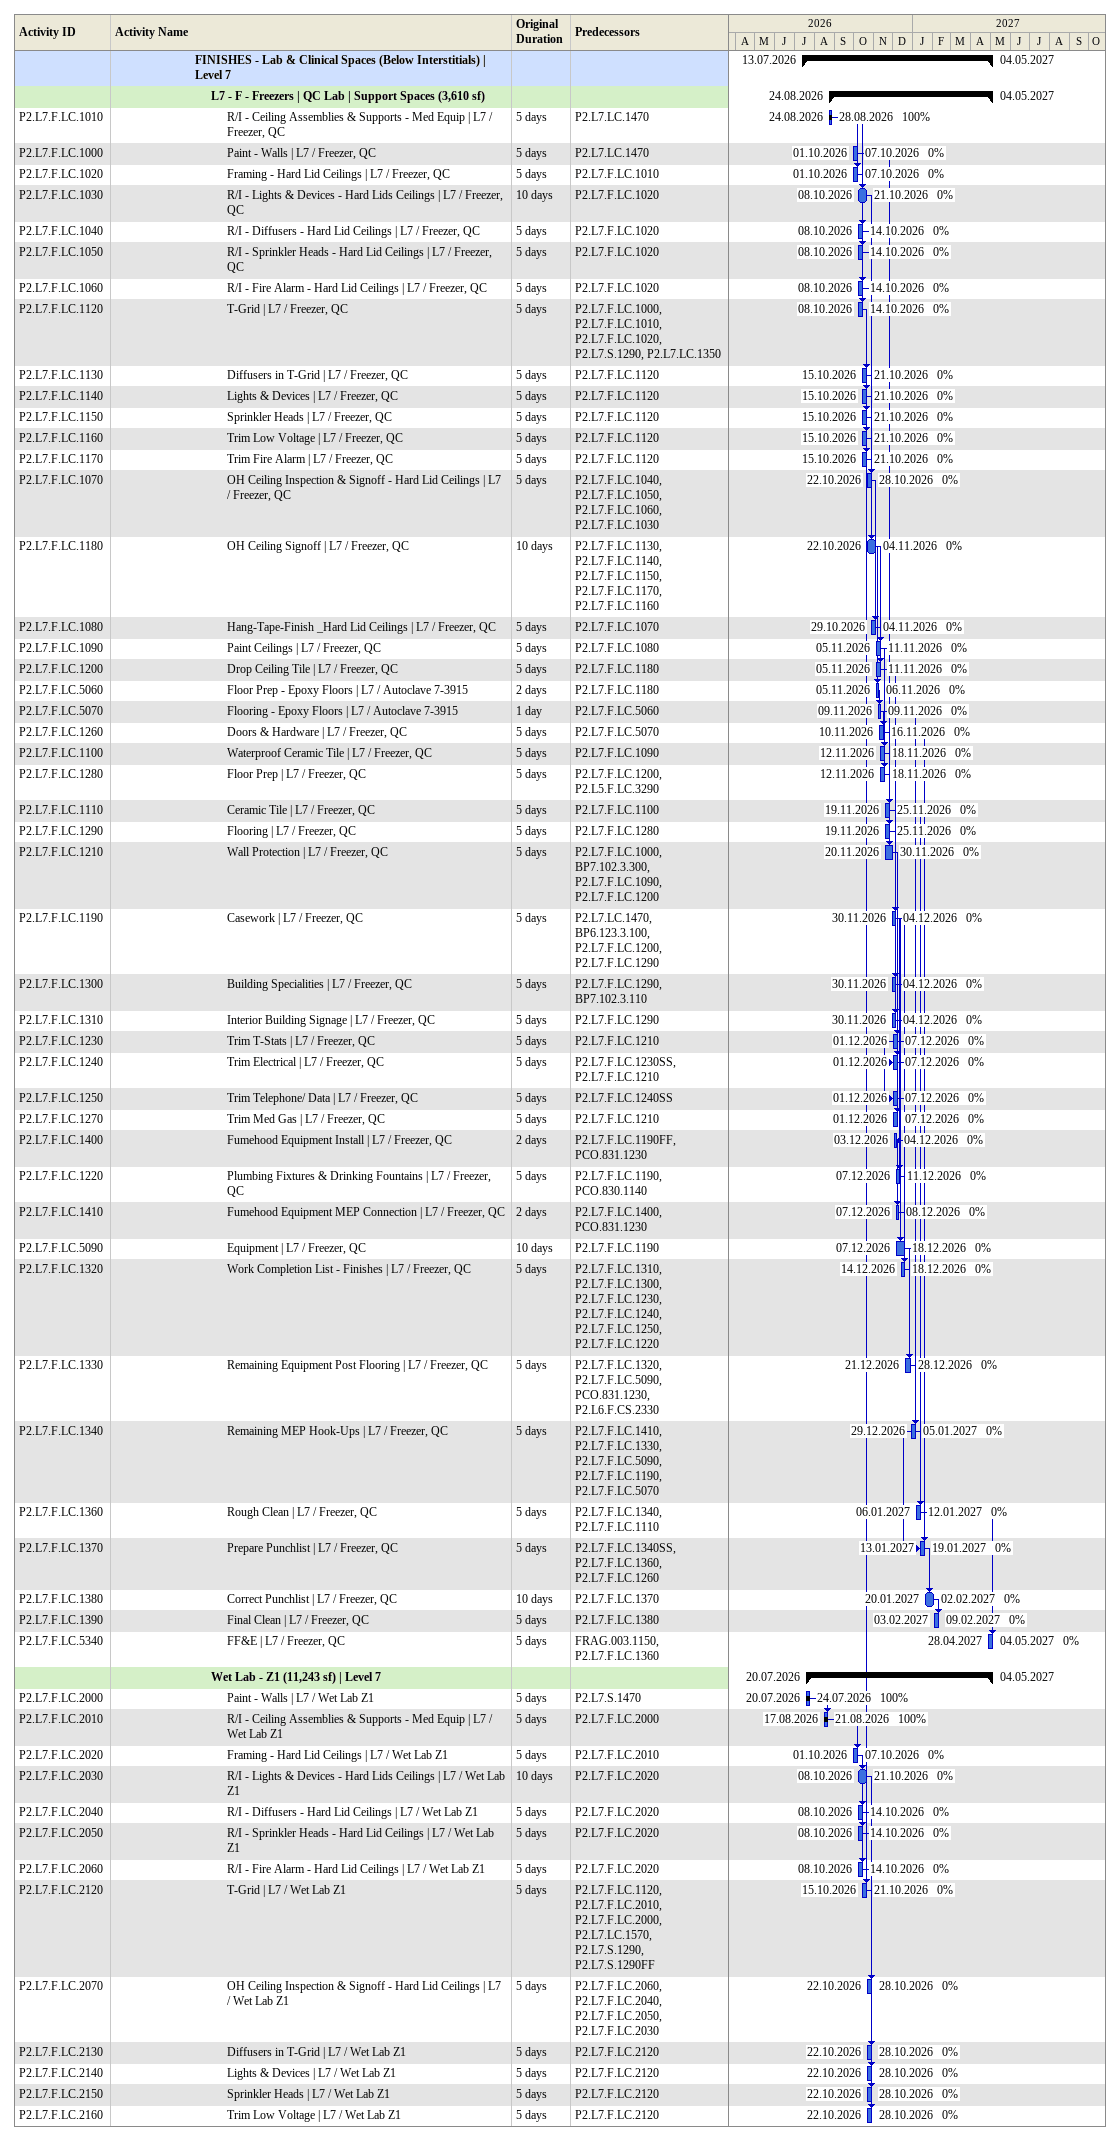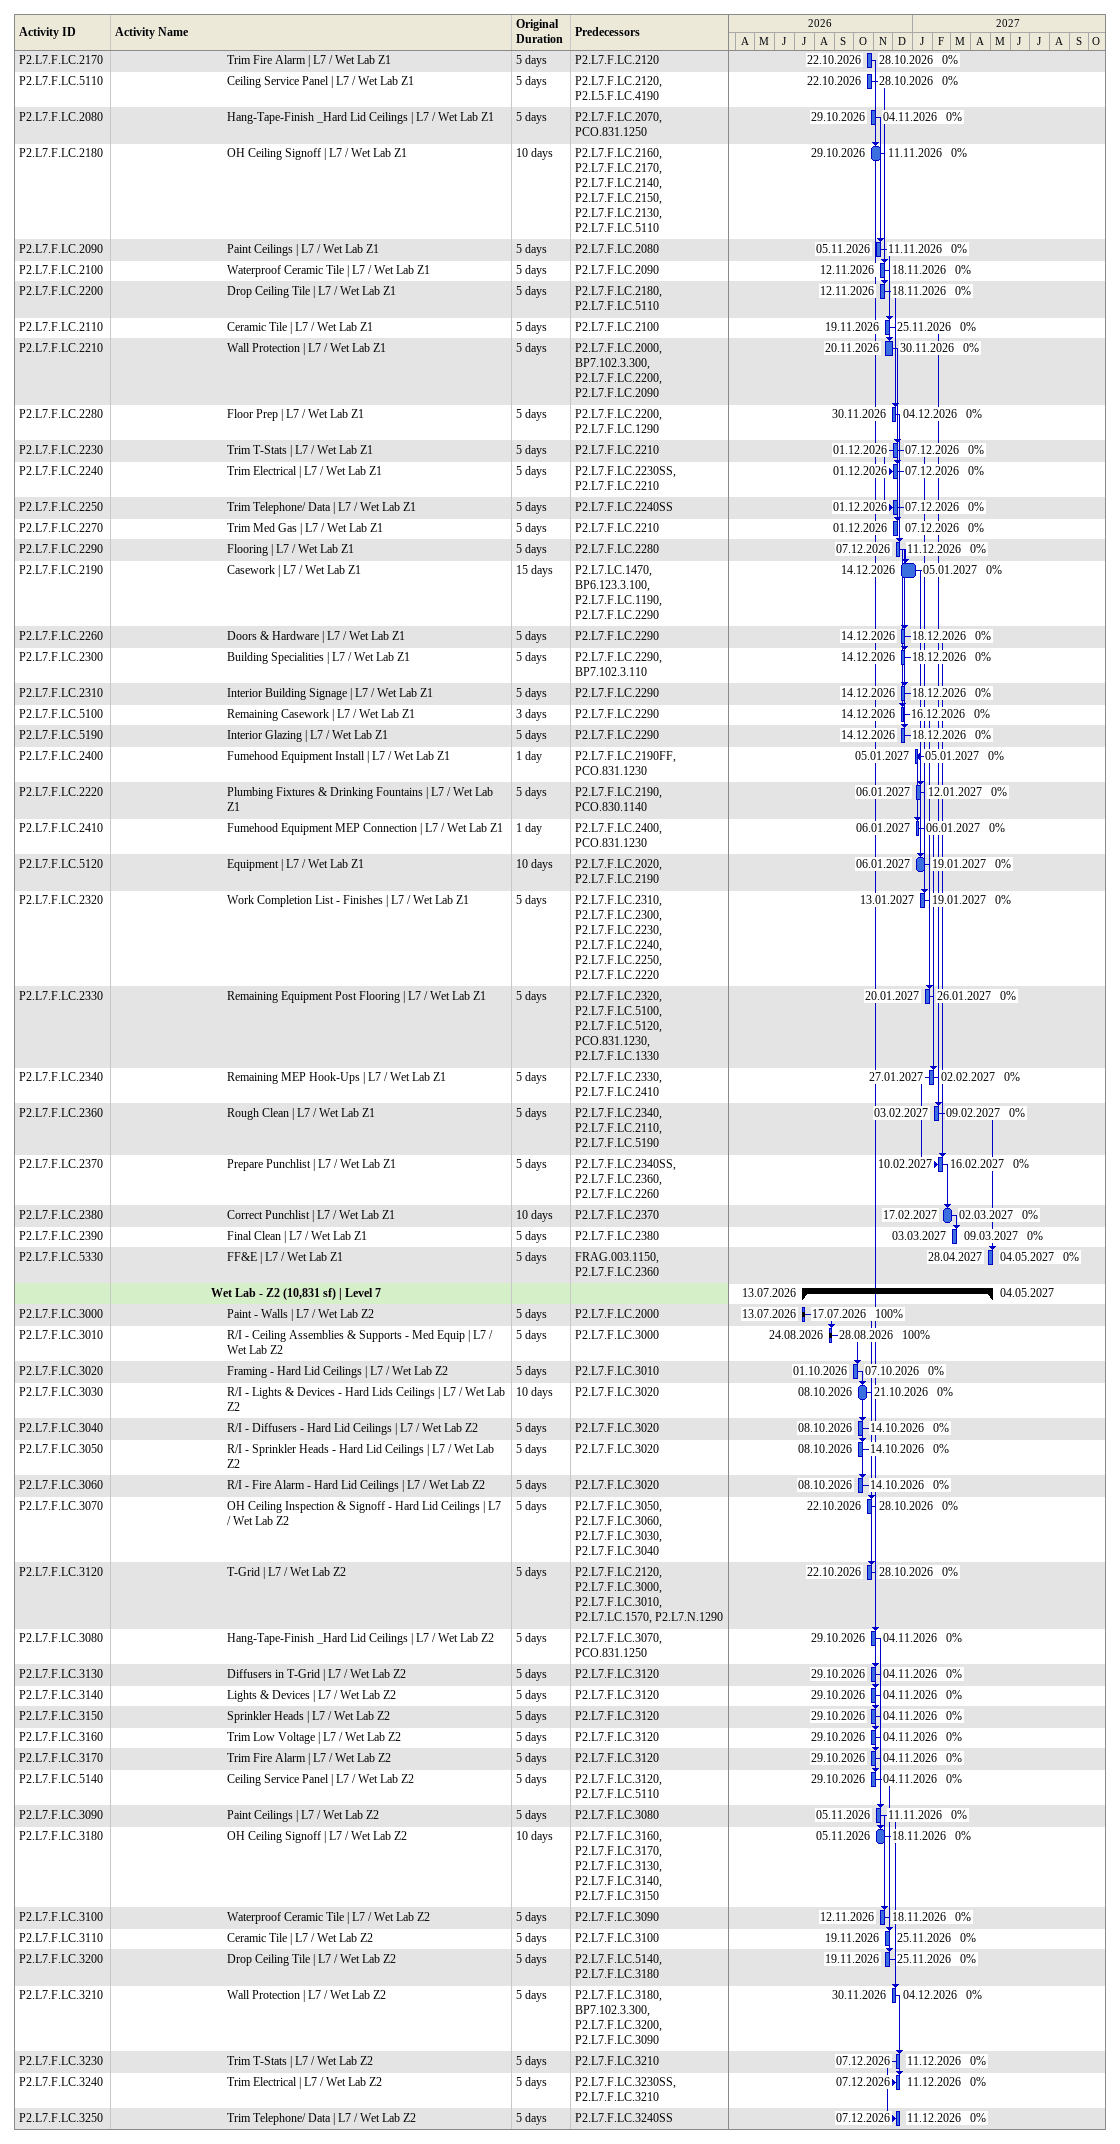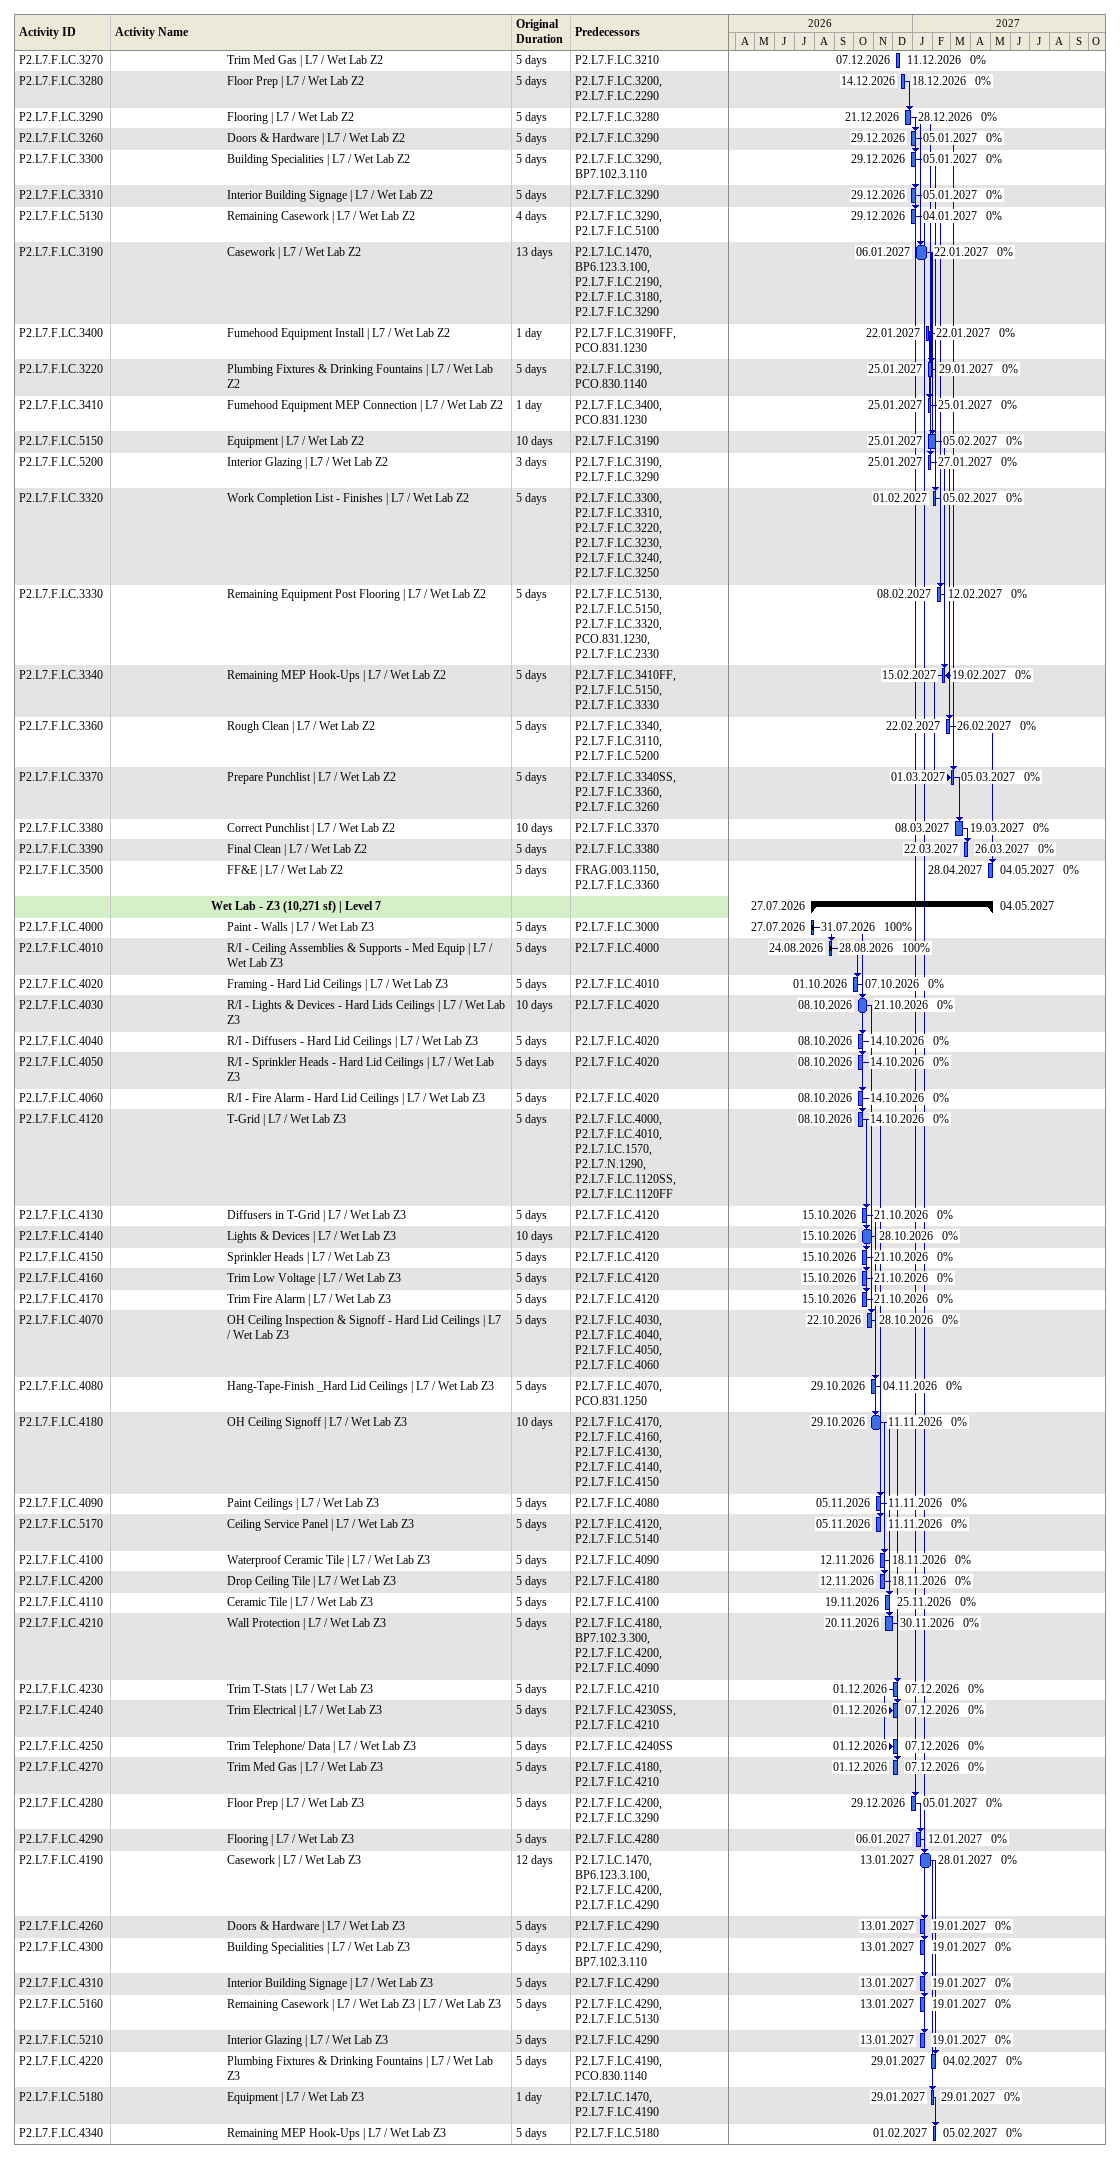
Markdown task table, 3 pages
| ID | Level | Task | Original duration | Start | Finish | Predecessors | % complete |
|---|---|---|---|---|---|---|---|
|  | 6 | **FINISHES - Lab & Clinical Spaces (Below Interstitials) \| Level 7** |  | 2026-07-13 | 2027-05-04 |  |  |
|  | 7 | **L7 - F - Freezers \| QC Lab \| Support Spaces (3,610 sf)** |  | 2026-08-24 | 2027-05-04 |  |  |
| P2.L7.F.LC.1010 | 8 | R/I - Ceiling Assemblies & Supports - Med Equip \| L7 / Freezer, QC | 5d | 2026-08-24 | 2026-08-28 | P2.L7.LC.1470 | 100 |
| P2.L7.F.LC.1000 | 8 | Paint - Walls \| L7 / Freezer, QC | 5d | 2026-10-01 | 2026-10-07 | P2.L7.LC.1470 | 0 |
| P2.L7.F.LC.1020 | 8 | Framing - Hard Lid Ceilings \| L7 / Freezer, QC | 5d | 2026-10-01 | 2026-10-07 | P2.L7.F.LC.1010 | 0 |
| P2.L7.F.LC.1030 | 8 | R/I - Lights & Devices - Hard Lids Ceilings \| L7 / Freezer, QC | 10d | 2026-10-08 | 2026-10-21 | P2.L7.F.LC.1020 | 0 |
| P2.L7.F.LC.1040 | 8 | R/I - Diffusers - Hard Lid Ceilings \| L7 / Freezer, QC | 5d | 2026-10-08 | 2026-10-14 | P2.L7.F.LC.1020 | 0 |
| P2.L7.F.LC.1050 | 8 | R/I - Sprinkler Heads - Hard Lid Ceilings \| L7 / Freezer, QC | 5d | 2026-10-08 | 2026-10-14 | P2.L7.F.LC.1020 | 0 |
| P2.L7.F.LC.1060 | 8 | R/I - Fire Alarm - Hard Lid Ceilings \| L7 / Freezer, QC | 5d | 2026-10-08 | 2026-10-14 | P2.L7.F.LC.1020 | 0 |
| P2.L7.F.LC.1120 | 8 | T-Grid \| L7 / Freezer, QC | 5d | 2026-10-08 | 2026-10-14 | P2.L7.F.LC.1000, P2.L7.F.LC.1010, P2.L7.F.LC.1020, P2.L7.S.1290, P2.L7.LC.1350 | 0 |
| P2.L7.F.LC.1130 | 8 | Diffusers in T-Grid \| L7 / Freezer, QC | 5d | 2026-10-15 | 2026-10-21 | P2.L7.F.LC.1120 | 0 |
| P2.L7.F.LC.1140 | 8 | Lights & Devices \| L7 / Freezer, QC | 5d | 2026-10-15 | 2026-10-21 | P2.L7.F.LC.1120 | 0 |
| P2.L7.F.LC.1150 | 8 | Sprinkler Heads \| L7 / Freezer, QC | 5d | 2026-10-15 | 2026-10-21 | P2.L7.F.LC.1120 | 0 |
| P2.L7.F.LC.1160 | 8 | Trim Low Voltage \| L7 / Freezer, QC | 5d | 2026-10-15 | 2026-10-21 | P2.L7.F.LC.1120 | 0 |
| P2.L7.F.LC.1170 | 8 | Trim Fire Alarm \| L7 / Freezer, QC | 5d | 2026-10-15 | 2026-10-21 | P2.L7.F.LC.1120 | 0 |
| P2.L7.F.LC.1070 | 8 | OH Ceiling Inspection & Signoff - Hard Lid Ceilings \| L7 / Freezer, QC | 5d | 2026-10-22 | 2026-10-28 | P2.L7.F.LC.1040, P2.L7.F.LC.1050, P2.L7.F.LC.1060, P2.L7.F.LC.1030 | 0 |
| P2.L7.F.LC.1180 | 8 | OH Ceiling Signoff \| L7 / Freezer, QC | 10d | 2026-10-22 | 2026-11-04 | P2.L7.F.LC.1130, P2.L7.F.LC.1140, P2.L7.F.LC.1150, P2.L7.F.LC.1170, P2.L7.F.LC.1160 | 0 |
| P2.L7.F.LC.1080 | 8 | Hang-Tape-Finish _Hard Lid Ceilings \| L7 / Freezer, QC | 5d | 2026-10-29 | 2026-11-04 | P2.L7.F.LC.1070 | 0 |
| P2.L7.F.LC.1090 | 8 | Paint Ceilings \| L7 / Freezer, QC | 5d | 2026-11-05 | 2026-11-11 | P2.L7.F.LC.1080 | 0 |
| P2.L7.F.LC.1200 | 8 | Drop Ceiling Tile \| L7 / Freezer, QC | 5d | 2026-11-05 | 2026-11-11 | P2.L7.F.LC.1180 | 0 |
| P2.L7.F.LC.5060 | 8 | Floor Prep - Epoxy Floors \| L7 / Autoclave 7-3915 | 2d | 2026-11-05 | 2026-11-06 | P2.L7.F.LC.1180 | 0 |
| P2.L7.F.LC.5070 | 8 | Flooring - Epoxy Floors \| L7 / Autoclave 7-3915 | 1d | 2026-11-09 | 2026-11-09 | P2.L7.F.LC.5060 | 0 |
| P2.L7.F.LC.1260 | 8 | Doors & Hardware \| L7 / Freezer, QC | 5d | 2026-11-10 | 2026-11-16 | P2.L7.F.LC.5070 | 0 |
| P2.L7.F.LC.1100 | 8 | Waterproof Ceramic Tile \| L7 / Freezer, QC | 5d | 2026-11-12 | 2026-11-18 | P2.L7.F.LC.1090 | 0 |
| P2.L7.F.LC.1280 | 8 | Floor Prep \| L7 / Freezer, QC | 5d | 2026-11-12 | 2026-11-18 | P2.L7.F.LC.1200, P2.L5.F.LC.3290 | 0 |
| P2.L7.F.LC.1110 | 8 | Ceramic Tile \| L7 / Freezer, QC | 5d | 2026-11-19 | 2026-11-25 | P2.L7.F.LC.1100 | 0 |
| P2.L7.F.LC.1290 | 8 | Flooring \| L7 / Freezer, QC | 5d | 2026-11-19 | 2026-11-25 | P2.L7.F.LC.1280 | 0 |
| P2.L7.F.LC.1210 | 8 | Wall Protection \| L7 / Freezer, QC | 5d | 2026-11-20 | 2026-11-30 | P2.L7.F.LC.1000, BP7.102.3.300, P2.L7.F.LC.1090, P2.L7.F.LC.1200 | 0 |
| P2.L7.F.LC.1190 | 8 | Casework \| L7 / Freezer, QC | 5d | 2026-11-30 | 2026-12-04 | P2.L7.LC.1470, BP6.123.3.100, P2.L7.F.LC.1200, P2.L7.F.LC.1290 | 0 |
| P2.L7.F.LC.1300 | 8 | Building Specialities \| L7 / Freezer, QC | 5d | 2026-11-30 | 2026-12-04 | P2.L7.F.LC.1290, BP7.102.3.110 | 0 |
| P2.L7.F.LC.1310 | 8 | Interior Building Signage \| L7 / Freezer, QC | 5d | 2026-11-30 | 2026-12-04 | P2.L7.F.LC.1290 | 0 |
| P2.L7.F.LC.1230 | 8 | Trim T-Stats \| L7 / Freezer, QC | 5d | 2026-12-01 | 2026-12-07 | P2.L7.F.LC.1210 | 0 |
| P2.L7.F.LC.1240 | 8 | Trim Electrical \| L7 / Freezer, QC | 5d | 2026-12-01 | 2026-12-07 | P2.L7.F.LC.1230SS, P2.L7.F.LC.1210 | 0 |
| P2.L7.F.LC.1250 | 8 | Trim Telephone/ Data \| L7 / Freezer, QC | 5d | 2026-12-01 | 2026-12-07 | P2.L7.F.LC.1240SS | 0 |
| P2.L7.F.LC.1270 | 8 | Trim Med Gas \| L7 / Freezer, QC | 5d | 2026-12-01 | 2026-12-07 | P2.L7.F.LC.1210 | 0 |
| P2.L7.F.LC.1400 | 8 | Fumehood Equipment Install \| L7 / Freezer, QC | 2d | 2026-12-03 | 2026-12-04 | P2.L7.F.LC.1190FF, PCO.831.1230 | 0 |
| P2.L7.F.LC.1220 | 8 | Plumbing Fixtures & Drinking Fountains \| L7 / Freezer, QC | 5d | 2026-12-07 | 2026-12-11 | P2.L7.F.LC.1190, PCO.830.1140 | 0 |
| P2.L7.F.LC.1410 | 8 | Fumehood Equipment MEP Connection \| L7 / Freezer, QC | 2d | 2026-12-07 | 2026-12-08 | P2.L7.F.LC.1400, PCO.831.1230 | 0 |
| P2.L7.F.LC.5090 | 8 | Equipment \| L7 / Freezer, QC | 10d | 2026-12-07 | 2026-12-18 | P2.L7.F.LC.1190 | 0 |
| P2.L7.F.LC.1320 | 8 | Work Completion List - Finishes \| L7 / Freezer, QC | 5d | 2026-12-14 | 2026-12-18 | P2.L7.F.LC.1310, P2.L7.F.LC.1300, P2.L7.F.LC.1230, P2.L7.F.LC.1240, P2.L7.F.LC.1250, P2.L7.F.LC.1220 | 0 |
| P2.L7.F.LC.1330 | 8 | Remaining Equipment Post Flooring \| L7 / Freezer, QC | 5d | 2026-12-21 | 2026-12-28 | P2.L7.F.LC.1320, P2.L7.F.LC.5090, PCO.831.1230, P2.L6.F.CS.2330 | 0 |
| P2.L7.F.LC.1340 | 8 | Remaining MEP Hook-Ups \| L7 / Freezer, QC | 5d | 2026-12-29 | 2027-01-05 | P2.L7.F.LC.1410, P2.L7.F.LC.1330, P2.L7.F.LC.5090, P2.L7.F.LC.1190, P2.L7.F.LC.5070 | 0 |
| P2.L7.F.LC.1360 | 8 | Rough Clean \| L7 / Freezer, QC | 5d | 2027-01-06 | 2027-01-12 | P2.L7.F.LC.1340, P2.L7.F.LC.1110 | 0 |
| P2.L7.F.LC.1370 | 8 | Prepare Punchlist \| L7 / Freezer, QC | 5d | 2027-01-13 | 2027-01-19 | P2.L7.F.LC.1340SS, P2.L7.F.LC.1360, P2.L7.F.LC.1260 | 0 |
| P2.L7.F.LC.1380 | 8 | Correct Punchlist \| L7 / Freezer, QC | 10d | 2027-01-20 | 2027-02-02 | P2.L7.F.LC.1370 | 0 |
| P2.L7.F.LC.1390 | 8 | Final Clean \| L7 / Freezer, QC | 5d | 2027-02-03 | 2027-02-09 | P2.L7.F.LC.1380 | 0 |
| P2.L7.F.LC.5340 | 8 | FF&E \| L7 / Freezer, QC | 5d | 2027-04-28 | 2027-05-04 | FRAG.003.1150, P2.L7.F.LC.1360 | 0 |
|  | 7 | **Wet Lab - Z1 (11,243 sf) \| Level 7** |  | 2026-07-20 | 2027-05-04 |  |  |
| P2.L7.F.LC.2000 | 8 | Paint - Walls \| L7 / Wet Lab Z1 | 5d | 2026-07-20 | 2026-07-24 | P2.L7.S.1470 | 100 |
| P2.L7.F.LC.2010 | 8 | R/I - Ceiling Assemblies & Supports - Med Equip \| L7 / Wet Lab Z1 | 5d | 2026-08-17 | 2026-08-21 | P2.L7.F.LC.2000 | 100 |
| P2.L7.F.LC.2020 | 8 | Framing - Hard Lid Ceilings \| L7 / Wet Lab Z1 | 5d | 2026-10-01 | 2026-10-07 | P2.L7.F.LC.2010 | 0 |
| P2.L7.F.LC.2030 | 8 | R/I - Lights & Devices - Hard Lids Ceilings \| L7 / Wet Lab Z1 | 10d | 2026-10-08 | 2026-10-21 | P2.L7.F.LC.2020 | 0 |
| P2.L7.F.LC.2040 | 8 | R/I - Diffusers - Hard Lid Ceilings \| L7 / Wet Lab Z1 | 5d | 2026-10-08 | 2026-10-14 | P2.L7.F.LC.2020 | 0 |
| P2.L7.F.LC.2050 | 8 | R/I - Sprinkler Heads - Hard Lid Ceilings \| L7 / Wet Lab Z1 | 5d | 2026-10-08 | 2026-10-14 | P2.L7.F.LC.2020 | 0 |
| P2.L7.F.LC.2060 | 8 | R/I - Fire Alarm - Hard Lid Ceilings \| L7 / Wet Lab Z1 | 5d | 2026-10-08 | 2026-10-14 | P2.L7.F.LC.2020 | 0 |
| P2.L7.F.LC.2120 | 8 | T-Grid \| L7 / Wet Lab Z1 | 5d | 2026-10-15 | 2026-10-21 | P2.L7.F.LC.1120, P2.L7.F.LC.2010, P2.L7.F.LC.2000, P2.L7.LC.1570, P2.L7.S.1290, P2.L7.S.1290FF | 0 |
| P2.L7.F.LC.2070 | 8 | OH Ceiling Inspection & Signoff - Hard Lid Ceilings \| L7 / Wet Lab Z1 | 5d | 2026-10-22 | 2026-10-28 | P2.L7.F.LC.2060, P2.L7.F.LC.2040, P2.L7.F.LC.2050, P2.L7.F.LC.2030 | 0 |
| P2.L7.F.LC.2130 | 8 | Diffusers in T-Grid \| L7 / Wet Lab Z1 | 5d | 2026-10-22 | 2026-10-28 | P2.L7.F.LC.2120 | 0 |
| P2.L7.F.LC.2140 | 8 | Lights & Devices \| L7 / Wet Lab Z1 | 5d | 2026-10-22 | 2026-10-28 | P2.L7.F.LC.2120 | 0 |
| P2.L7.F.LC.2150 | 8 | Sprinkler Heads \| L7 / Wet Lab Z1 | 5d | 2026-10-22 | 2026-10-28 | P2.L7.F.LC.2120 | 0 |
| P2.L7.F.LC.2160 | 8 | Trim Low Voltage \| L7 / Wet Lab Z1 | 5d | 2026-10-22 | 2026-10-28 | P2.L7.F.LC.2120 | 0 |
| P2.L7.F.LC.2170 | 8 | Trim Fire Alarm \| L7 / Wet Lab Z1 | 5d | 2026-10-22 | 2026-10-28 | P2.L7.F.LC.2120 | 0 |
| P2.L7.F.LC.5110 | 8 | Ceiling Service Panel \| L7 / Wet Lab Z1 | 5d | 2026-10-22 | 2026-10-28 | P2.L7.F.LC.2120, P2.L5.F.LC.4190 | 0 |
| P2.L7.F.LC.2080 | 8 | Hang-Tape-Finish _Hard Lid Ceilings \| L7 / Wet Lab Z1 | 5d | 2026-10-29 | 2026-11-04 | P2.L7.F.LC.2070, PCO.831.1250 | 0 |
| P2.L7.F.LC.2180 | 8 | OH Ceiling Signoff \| L7 / Wet Lab Z1 | 10d | 2026-10-29 | 2026-11-11 | P2.L7.F.LC.2160, P2.L7.F.LC.2170, P2.L7.F.LC.2140, P2.L7.F.LC.2150, P2.L7.F.LC.2130, P2.L7.F.LC.5110 | 0 |
| P2.L7.F.LC.2090 | 8 | Paint Ceilings \| L7 / Wet Lab Z1 | 5d | 2026-11-05 | 2026-11-11 | P2.L7.F.LC.2080 | 0 |
| P2.L7.F.LC.2100 | 8 | Waterproof Ceramic Tile \| L7 / Wet Lab Z1 | 5d | 2026-11-12 | 2026-11-18 | P2.L7.F.LC.2090 | 0 |
| P2.L7.F.LC.2200 | 8 | Drop Ceiling Tile \| L7 / Wet Lab Z1 | 5d | 2026-11-12 | 2026-11-18 | P2.L7.F.LC.2180, P2.L7.F.LC.5110 | 0 |
| P2.L7.F.LC.2110 | 8 | Ceramic Tile \| L7 / Wet Lab Z1 | 5d | 2026-11-19 | 2026-11-25 | P2.L7.F.LC.2100 | 0 |
| P2.L7.F.LC.2210 | 8 | Wall Protection \| L7 / Wet Lab Z1 | 5d | 2026-11-20 | 2026-11-30 | P2.L7.F.LC.2000, BP7.102.3.300, P2.L7.F.LC.2200, P2.L7.F.LC.2090 | 0 |
| P2.L7.F.LC.2280 | 8 | Floor Prep \| L7 / Wet Lab Z1 | 5d | 2026-11-30 | 2026-12-04 | P2.L7.F.LC.2200, P2.L7.F.LC.1290 | 0 |
| P2.L7.F.LC.2230 | 8 | Trim T-Stats \| L7 / Wet Lab Z1 | 5d | 2026-12-01 | 2026-12-07 | P2.L7.F.LC.2210 | 0 |
| P2.L7.F.LC.2240 | 8 | Trim Electrical \| L7 / Wet Lab Z1 | 5d | 2026-12-01 | 2026-12-07 | P2.L7.F.LC.2230SS, P2.L7.F.LC.2210 | 0 |
| P2.L7.F.LC.2250 | 8 | Trim Telephone/ Data \| L7 / Wet Lab Z1 | 5d | 2026-12-01 | 2026-12-07 | P2.L7.F.LC.2240SS | 0 |
| P2.L7.F.LC.2270 | 8 | Trim Med Gas \| L7 / Wet Lab Z1 | 5d | 2026-12-01 | 2026-12-07 | P2.L7.F.LC.2210 | 0 |
| P2.L7.F.LC.2290 | 8 | Flooring \| L7 / Wet Lab Z1 | 5d | 2026-12-07 | 2026-12-11 | P2.L7.F.LC.2280 | 0 |
| P2.L7.F.LC.2190 | 8 | Casework \| L7 / Wet Lab Z1 | 15d | 2026-12-14 | 2027-01-05 | P2.L7.LC.1470, BP6.123.3.100, P2.L7.F.LC.1190, P2.L7.F.LC.2290 | 0 |
| P2.L7.F.LC.2260 | 8 | Doors & Hardware \| L7 / Wet Lab Z1 | 5d | 2026-12-14 | 2026-12-18 | P2.L7.F.LC.2290 | 0 |
| P2.L7.F.LC.2300 | 8 | Building Specialities \| L7 / Wet Lab Z1 | 5d | 2026-12-14 | 2026-12-18 | P2.L7.F.LC.2290, BP7.102.3.110 | 0 |
| P2.L7.F.LC.2310 | 8 | Interior Building Signage \| L7 / Wet Lab Z1 | 5d | 2026-12-14 | 2026-12-18 | P2.L7.F.LC.2290 | 0 |
| P2.L7.F.LC.5100 | 8 | Remaining Casework \| L7 / Wet Lab Z1 | 3d | 2026-12-14 | 2026-12-16 | P2.L7.F.LC.2290 | 0 |
| P2.L7.F.LC.5190 | 8 | Interior Glazing \| L7 / Wet Lab Z1 | 5d | 2026-12-14 | 2026-12-18 | P2.L7.F.LC.2290 | 0 |
| P2.L7.F.LC.2400 | 8 | Fumehood Equipment Install \| L7 / Wet Lab Z1 | 1d | 2027-01-05 | 2027-01-05 | P2.L7.F.LC.2190FF, PCO.831.1230 | 0 |
| P2.L7.F.LC.2220 | 8 | Plumbing Fixtures & Drinking Fountains \| L7 / Wet Lab Z1 | 5d | 2027-01-06 | 2027-01-12 | P2.L7.F.LC.2190, PCO.830.1140 | 0 |
| P2.L7.F.LC.2410 | 8 | Fumehood Equipment MEP Connection \| L7 / Wet Lab Z1 | 1d | 2027-01-06 | 2027-01-06 | P2.L7.F.LC.2400, PCO.831.1230 | 0 |
| P2.L7.F.LC.5120 | 8 | Equipment \| L7 / Wet Lab Z1 | 10d | 2027-01-06 | 2027-01-19 | P2.L7.F.LC.2020, P2.L7.F.LC.2190 | 0 |
| P2.L7.F.LC.2320 | 8 | Work Completion List - Finishes \| L7 / Wet Lab Z1 | 5d | 2027-01-13 | 2027-01-19 | P2.L7.F.LC.2310, P2.L7.F.LC.2300, P2.L7.F.LC.2230, P2.L7.F.LC.2240, P2.L7.F.LC.2250, P2.L7.F.LC.2220 | 0 |
| P2.L7.F.LC.2330 | 8 | Remaining Equipment Post Flooring \| L7 / Wet Lab Z1 | 5d | 2027-01-20 | 2027-01-26 | P2.L7.F.LC.2320, P2.L7.F.LC.5100, P2.L7.F.LC.5120, PCO.831.1230, P2.L7.F.LC.1330 | 0 |
| P2.L7.F.LC.2340 | 8 | Remaining MEP Hook-Ups \| L7 / Wet Lab Z1 | 5d | 2027-01-27 | 2027-02-02 | P2.L7.F.LC.2330, P2.L7.F.LC.2410 | 0 |
| P2.L7.F.LC.2360 | 8 | Rough Clean \| L7 / Wet Lab Z1 | 5d | 2027-02-03 | 2027-02-09 | P2.L7.F.LC.2340, P2.L7.F.LC.2110, P2.L7.F.LC.5190 | 0 |
| P2.L7.F.LC.2370 | 8 | Prepare Punchlist \| L7 / Wet Lab Z1 | 5d | 2027-02-10 | 2027-02-16 | P2.L7.F.LC.2340SS, P2.L7.F.LC.2360, P2.L7.F.LC.2260 | 0 |
| P2.L7.F.LC.2380 | 8 | Correct Punchlist \| L7 / Wet Lab Z1 | 10d | 2027-02-17 | 2027-03-02 | P2.L7.F.LC.2370 | 0 |
| P2.L7.F.LC.2390 | 8 | Final Clean \| L7 / Wet Lab Z1 | 5d | 2027-03-03 | 2027-03-09 | P2.L7.F.LC.2380 | 0 |
| P2.L7.F.LC.5330 | 8 | FF&E \| L7 / Wet Lab Z1 | 5d | 2027-04-28 | 2027-05-04 | FRAG.003.1150, P2.L7.F.LC.2360 | 0 |
|  | 7 | **Wet Lab - Z2 (10,831 sf) \| Level 7** |  | 2026-07-13 | 2027-05-04 |  |  |
| P2.L7.F.LC.3000 | 8 | Paint - Walls \| L7 / Wet Lab Z2 | 5d | 2026-07-13 | 2026-07-17 | P2.L7.F.LC.2000 | 100 |
| P2.L7.F.LC.3010 | 8 | R/I - Ceiling Assemblies & Supports - Med Equip \| L7 / Wet Lab Z2 | 5d | 2026-08-24 | 2026-08-28 | P2.L7.F.LC.3000 | 100 |
| P2.L7.F.LC.3020 | 8 | Framing - Hard Lid Ceilings \| L7 / Wet Lab Z2 | 5d | 2026-10-01 | 2026-10-07 | P2.L7.F.LC.3010 | 0 |
| P2.L7.F.LC.3030 | 8 | R/I - Lights & Devices - Hard Lids Ceilings \| L7 / Wet Lab Z2 | 10d | 2026-10-08 | 2026-10-21 | P2.L7.F.LC.3020 | 0 |
| P2.L7.F.LC.3040 | 8 | R/I - Diffusers - Hard Lid Ceilings \| L7 / Wet Lab Z2 | 5d | 2026-10-08 | 2026-10-14 | P2.L7.F.LC.3020 | 0 |
| P2.L7.F.LC.3050 | 8 | R/I - Sprinkler Heads - Hard Lid Ceilings \| L7 / Wet Lab Z2 | 5d | 2026-10-08 | 2026-10-14 | P2.L7.F.LC.3020 | 0 |
| P2.L7.F.LC.3060 | 8 | R/I - Fire Alarm - Hard Lid Ceilings \| L7 / Wet Lab Z2 | 5d | 2026-10-08 | 2026-10-14 | P2.L7.F.LC.3020 | 0 |
| P2.L7.F.LC.3070 | 8 | OH Ceiling Inspection & Signoff - Hard Lid Ceilings \| L7 / Wet Lab Z2 | 5d | 2026-10-22 | 2026-10-28 | P2.L7.F.LC.3050, P2.L7.F.LC.3060, P2.L7.F.LC.3030, P2.L7.F.LC.3040 | 0 |
| P2.L7.F.LC.3120 | 8 | T-Grid \| L7 / Wet Lab Z2 | 5d | 2026-10-22 | 2026-10-28 | P2.L7.F.LC.2120, P2.L7.F.LC.3000, P2.L7.F.LC.3010, P2.L7.LC.1570, P2.L7.N.1290 | 0 |
| P2.L7.F.LC.3080 | 8 | Hang-Tape-Finish _Hard Lid Ceilings \| L7 / Wet Lab Z2 | 5d | 2026-10-29 | 2026-11-04 | P2.L7.F.LC.3070, PCO.831.1250 | 0 |
| P2.L7.F.LC.3130 | 8 | Diffusers in T-Grid \| L7 / Wet Lab Z2 | 5d | 2026-10-29 | 2026-11-04 | P2.L7.F.LC.3120 | 0 |
| P2.L7.F.LC.3140 | 8 | Lights & Devices \| L7 / Wet Lab Z2 | 5d | 2026-10-29 | 2026-11-04 | P2.L7.F.LC.3120 | 0 |
| P2.L7.F.LC.3150 | 8 | Sprinkler Heads \| L7 / Wet Lab Z2 | 5d | 2026-10-29 | 2026-11-04 | P2.L7.F.LC.3120 | 0 |
| P2.L7.F.LC.3160 | 8 | Trim Low Voltage \| L7 / Wet Lab Z2 | 5d | 2026-10-29 | 2026-11-04 | P2.L7.F.LC.3120 | 0 |
| P2.L7.F.LC.3170 | 8 | Trim Fire Alarm \| L7 / Wet Lab Z2 | 5d | 2026-10-29 | 2026-11-04 | P2.L7.F.LC.3120 | 0 |
| P2.L7.F.LC.5140 | 8 | Ceiling Service Panel \| L7 / Wet Lab Z2 | 5d | 2026-10-29 | 2026-11-04 | P2.L7.F.LC.3120, P2.L7.F.LC.5110 | 0 |
| P2.L7.F.LC.3090 | 8 | Paint Ceilings \| L7 / Wet Lab Z2 | 5d | 2026-11-05 | 2026-11-11 | P2.L7.F.LC.3080 | 0 |
| P2.L7.F.LC.3180 | 8 | OH Ceiling Signoff \| L7 / Wet Lab Z2 | 10d | 2026-11-05 | 2026-11-18 | P2.L7.F.LC.3160, P2.L7.F.LC.3170, P2.L7.F.LC.3130, P2.L7.F.LC.3140, P2.L7.F.LC.3150 | 0 |
| P2.L7.F.LC.3100 | 8 | Waterproof Ceramic Tile \| L7 / Wet Lab Z2 | 5d | 2026-11-12 | 2026-11-18 | P2.L7.F.LC.3090 | 0 |
| P2.L7.F.LC.3110 | 8 | Ceramic Tile \| L7 / Wet Lab Z2 | 5d | 2026-11-19 | 2026-11-25 | P2.L7.F.LC.3100 | 0 |
| P2.L7.F.LC.3200 | 8 | Drop Ceiling Tile \| L7 / Wet Lab Z2 | 5d | 2026-11-19 | 2026-11-25 | P2.L7.F.LC.5140, P2.L7.F.LC.3180 | 0 |
| P2.L7.F.LC.3210 | 8 | Wall Protection \| L7 / Wet Lab Z2 | 5d | 2026-11-30 | 2026-12-04 | P2.L7.F.LC.3180, BP7.102.3.300, P2.L7.F.LC.3200, P2.L7.F.LC.3090 | 0 |
| P2.L7.F.LC.3230 | 8 | Trim T-Stats \| L7 / Wet Lab Z2 | 5d | 2026-12-07 | 2026-12-11 | P2.L7.F.LC.3210 | 0 |
| P2.L7.F.LC.3240 | 8 | Trim Electrical \| L7 / Wet Lab Z2 | 5d | 2026-12-07 | 2026-12-11 | P2.L7.F.LC.3230SS, P2.L7.F.LC.3210 | 0 |
| P2.L7.F.LC.3250 | 8 | Trim Telephone/ Data \| L7 / Wet Lab Z2 | 5d | 2026-12-07 | 2026-12-11 | P2.L7.F.LC.3240SS | 0 |
| P2.L7.F.LC.3270 | 8 | Trim Med Gas \| L7 / Wet Lab Z2 | 5d | 2026-12-07 | 2026-12-11 | P2.L7.F.LC.3210 | 0 |
| P2.L7.F.LC.3280 | 8 | Floor Prep \| L7 / Wet Lab Z2 | 5d | 2026-12-14 | 2026-12-18 | P2.L7.F.LC.3200, P2.L7.F.LC.2290 | 0 |
| P2.L7.F.LC.3290 | 8 | Flooring \| L7 / Wet Lab Z2 | 5d | 2026-12-21 | 2026-12-28 | P2.L7.F.LC.3280 | 0 |
| P2.L7.F.LC.3260 | 8 | Doors & Hardware \| L7 / Wet Lab Z2 | 5d | 2026-12-29 | 2027-01-05 | P2.L7.F.LC.3290 | 0 |
| P2.L7.F.LC.3300 | 8 | Building Specialities \| L7 / Wet Lab Z2 | 5d | 2026-12-29 | 2027-01-05 | P2.L7.F.LC.3290, BP7.102.3.110 | 0 |
| P2.L7.F.LC.3310 | 8 | Interior Building Signage \| L7 / Wet Lab Z2 | 5d | 2026-12-29 | 2027-01-05 | P2.L7.F.LC.3290 | 0 |
| P2.L7.F.LC.5130 | 8 | Remaining Casework \| L7 / Wet Lab Z2 | 4d | 2026-12-29 | 2027-01-04 | P2.L7.F.LC.3290, P2.L7.F.LC.5100 | 0 |
| P2.L7.F.LC.3190 | 8 | Casework \| L7 / Wet Lab Z2 | 13d | 2027-01-06 | 2027-01-22 | P2.L7.LC.1470, BP6.123.3.100, P2.L7.F.LC.2190, P2.L7.F.LC.3180, P2.L7.F.LC.3290 | 0 |
| P2.L7.F.LC.3400 | 8 | Fumehood Equipment Install \| L7 / Wet Lab Z2 | 1d | 2027-01-22 | 2027-01-22 | P2.L7.F.LC.3190FF, PCO.831.1230 | 0 |
| P2.L7.F.LC.3220 | 8 | Plumbing Fixtures & Drinking Fountains \| L7 / Wet Lab Z2 | 5d | 2027-01-25 | 2027-01-29 | P2.L7.F.LC.3190, PCO.830.1140 | 0 |
| P2.L7.F.LC.3410 | 8 | Fumehood Equipment MEP Connection \| L7 / Wet Lab Z2 | 1d | 2027-01-25 | 2027-01-25 | P2.L7.F.LC.3400, PCO.831.1230 | 0 |
| P2.L7.F.LC.5150 | 8 | Equipment \| L7 / Wet Lab Z2 | 10d | 2027-01-25 | 2027-02-05 | P2.L7.F.LC.3190 | 0 |
| P2.L7.F.LC.5200 | 8 | Interior Glazing \| L7 / Wet Lab Z2 | 3d | 2027-01-25 | 2027-01-27 | P2.L7.F.LC.3190, P2.L7.F.LC.3290 | 0 |
| P2.L7.F.LC.3320 | 8 | Work Completion List - Finishes \| L7 / Wet Lab Z2 | 5d | 2027-02-01 | 2027-02-05 | P2.L7.F.LC.3300, P2.L7.F.LC.3310, P2.L7.F.LC.3220, P2.L7.F.LC.3230, P2.L7.F.LC.3240, P2.L7.F.LC.3250 | 0 |
| P2.L7.F.LC.3330 | 8 | Remaining Equipment Post Flooring \| L7 / Wet Lab Z2 | 5d | 2027-02-08 | 2027-02-12 | P2.L7.F.LC.5130, P2.L7.F.LC.5150, P2.L7.F.LC.3320, PCO.831.1230, P2.L7.F.LC.2330 | 0 |
| P2.L7.F.LC.3340 | 8 | Remaining MEP Hook-Ups \| L7 / Wet Lab Z2 | 5d | 2027-02-15 | 2027-02-19 | P2.L7.F.LC.3410FF, P2.L7.F.LC.5150, P2.L7.F.LC.3330 | 0 |
| P2.L7.F.LC.3360 | 8 | Rough Clean \| L7 / Wet Lab Z2 | 5d | 2027-02-22 | 2027-02-26 | P2.L7.F.LC.3340, P2.L7.F.LC.3110, P2.L7.F.LC.5200 | 0 |
| P2.L7.F.LC.3370 | 8 | Prepare Punchlist \| L7 / Wet Lab Z2 | 5d | 2027-03-01 | 2027-03-05 | P2.L7.F.LC.3340SS, P2.L7.F.LC.3360, P2.L7.F.LC.3260 | 0 |
| P2.L7.F.LC.3380 | 8 | Correct Punchlist \| L7 / Wet Lab Z2 | 10d | 2027-03-08 | 2027-03-19 | P2.L7.F.LC.3370 | 0 |
| P2.L7.F.LC.3390 | 8 | Final Clean \| L7 / Wet Lab Z2 | 5d | 2027-03-22 | 2027-03-26 | P2.L7.F.LC.3380 | 0 |
| P2.L7.F.LC.3500 | 8 | FF&E \| L7 / Wet Lab Z2 | 5d | 2027-04-28 | 2027-05-04 | FRAG.003.1150, P2.L7.F.LC.3360 | 0 |
|  | 7 | **Wet Lab - Z3 (10,271 sf) \| Level 7** |  | 2026-07-27 | 2027-05-04 |  |  |
| P2.L7.F.LC.4000 | 8 | Paint - Walls \| L7 / Wet Lab Z3 | 5d | 2026-07-27 | 2026-07-31 | P2.L7.F.LC.3000 | 100 |
| P2.L7.F.LC.4010 | 8 | R/I - Ceiling Assemblies & Supports - Med Equip \| L7 / Wet Lab Z3 | 5d | 2026-08-24 | 2026-08-28 | P2.L7.F.LC.4000 | 100 |
| P2.L7.F.LC.4020 | 8 | Framing - Hard Lid Ceilings \| L7 / Wet Lab Z3 | 5d | 2026-10-01 | 2026-10-07 | P2.L7.F.LC.4010 | 0 |
| P2.L7.F.LC.4030 | 8 | R/I - Lights & Devices - Hard Lids Ceilings \| L7 / Wet Lab Z3 | 10d | 2026-10-08 | 2026-10-21 | P2.L7.F.LC.4020 | 0 |
| P2.L7.F.LC.4040 | 8 | R/I - Diffusers - Hard Lid Ceilings \| L7 / Wet Lab Z3 | 5d | 2026-10-08 | 2026-10-14 | P2.L7.F.LC.4020 | 0 |
| P2.L7.F.LC.4050 | 8 | R/I - Sprinkler Heads - Hard Lid Ceilings \| L7 / Wet Lab Z3 | 5d | 2026-10-08 | 2026-10-14 | P2.L7.F.LC.4020 | 0 |
| P2.L7.F.LC.4060 | 8 | R/I - Fire Alarm - Hard Lid Ceilings \| L7 / Wet Lab Z3 | 5d | 2026-10-08 | 2026-10-14 | P2.L7.F.LC.4020 | 0 |
| P2.L7.F.LC.4120 | 8 | T-Grid \| L7 / Wet Lab Z3 | 5d | 2026-10-08 | 2026-10-14 | P2.L7.F.LC.4000, P2.L7.F.LC.4010, P2.L7.LC.1570, P2.L7.N.1290, P2.L7.F.LC.1120SS, P2.L7.F.LC.1120FF | 0 |
| P2.L7.F.LC.4130 | 8 | Diffusers in T-Grid \| L7 / Wet Lab Z3 | 5d | 2026-10-15 | 2026-10-21 | P2.L7.F.LC.4120 | 0 |
| P2.L7.F.LC.4140 | 8 | Lights & Devices \| L7 / Wet Lab Z3 | 10d | 2026-10-15 | 2026-10-28 | P2.L7.F.LC.4120 | 0 |
| P2.L7.F.LC.4150 | 8 | Sprinkler Heads \| L7 / Wet Lab Z3 | 5d | 2026-10-15 | 2026-10-21 | P2.L7.F.LC.4120 | 0 |
| P2.L7.F.LC.4160 | 8 | Trim Low Voltage \| L7 / Wet Lab Z3 | 5d | 2026-10-15 | 2026-10-21 | P2.L7.F.LC.4120 | 0 |
| P2.L7.F.LC.4170 | 8 | Trim Fire Alarm \| L7 / Wet Lab Z3 | 5d | 2026-10-15 | 2026-10-21 | P2.L7.F.LC.4120 | 0 |
| P2.L7.F.LC.4070 | 8 | OH Ceiling Inspection & Signoff - Hard Lid Ceilings \| L7 / Wet Lab Z3 | 5d | 2026-10-22 | 2026-10-28 | P2.L7.F.LC.4030, P2.L7.F.LC.4040, P2.L7.F.LC.4050, P2.L7.F.LC.4060 | 0 |
| P2.L7.F.LC.4080 | 8 | Hang-Tape-Finish _Hard Lid Ceilings \| L7 / Wet Lab Z3 | 5d | 2026-10-29 | 2026-11-04 | P2.L7.F.LC.4070, PCO.831.1250 | 0 |
| P2.L7.F.LC.4180 | 8 | OH Ceiling Signoff \| L7 / Wet Lab Z3 | 10d | 2026-10-29 | 2026-11-11 | P2.L7.F.LC.4170, P2.L7.F.LC.4160, P2.L7.F.LC.4130, P2.L7.F.LC.4140, P2.L7.F.LC.4150 | 0 |
| P2.L7.F.LC.4090 | 8 | Paint Ceilings \| L7 / Wet Lab Z3 | 5d | 2026-11-05 | 2026-11-11 | P2.L7.F.LC.4080 | 0 |
| P2.L7.F.LC.5170 | 8 | Ceiling Service Panel \| L7 / Wet Lab Z3 | 5d | 2026-11-05 | 2026-11-11 | P2.L7.F.LC.4120, P2.L7.F.LC.5140 | 0 |
| P2.L7.F.LC.4100 | 8 | Waterproof Ceramic Tile \| L7 / Wet Lab Z3 | 5d | 2026-11-12 | 2026-11-18 | P2.L7.F.LC.4090 | 0 |
| P2.L7.F.LC.4200 | 8 | Drop Ceiling Tile \| L7 / Wet Lab Z3 | 5d | 2026-11-12 | 2026-11-18 | P2.L7.F.LC.4180 | 0 |
| P2.L7.F.LC.4110 | 8 | Ceramic Tile \| L7 / Wet Lab Z3 | 5d | 2026-11-19 | 2026-11-25 | P2.L7.F.LC.4100 | 0 |
| P2.L7.F.LC.4210 | 8 | Wall Protection \| L7 / Wet Lab Z3 | 5d | 2026-11-20 | 2026-11-30 | P2.L7.F.LC.4180, BP7.102.3.300, P2.L7.F.LC.4200, P2.L7.F.LC.4090 | 0 |
| P2.L7.F.LC.4230 | 8 | Trim T-Stats \| L7 / Wet Lab Z3 | 5d | 2026-12-01 | 2026-12-07 | P2.L7.F.LC.4210 | 0 |
| P2.L7.F.LC.4240 | 8 | Trim Electrical \| L7 / Wet Lab Z3 | 5d | 2026-12-01 | 2026-12-07 | P2.L7.F.LC.4230SS, P2.L7.F.LC.4210 | 0 |
| P2.L7.F.LC.4250 | 8 | Trim Telephone/ Data \| L7 / Wet Lab Z3 | 5d | 2026-12-01 | 2026-12-07 | P2.L7.F.LC.4240SS | 0 |
| P2.L7.F.LC.4270 | 8 | Trim Med Gas \| L7 / Wet Lab Z3 | 5d | 2026-12-01 | 2026-12-07 | P2.L7.F.LC.4180, P2.L7.F.LC.4210 | 0 |
| P2.L7.F.LC.4280 | 8 | Floor Prep \| L7 / Wet Lab Z3 | 5d | 2026-12-29 | 2027-01-05 | P2.L7.F.LC.4200, P2.L7.F.LC.3290 | 0 |
| P2.L7.F.LC.4290 | 8 | Flooring \| L7 / Wet Lab Z3 | 5d | 2027-01-06 | 2027-01-12 | P2.L7.F.LC.4280 | 0 |
| P2.L7.F.LC.4190 | 8 | Casework \| L7 / Wet Lab Z3 | 12d | 2027-01-13 | 2027-01-28 | P2.L7.LC.1470, BP6.123.3.100, P2.L7.F.LC.4200, P2.L7.F.LC.4290 | 0 |
| P2.L7.F.LC.4260 | 8 | Doors & Hardware \| L7 / Wet Lab Z3 | 5d | 2027-01-13 | 2027-01-19 | P2.L7.F.LC.4290 | 0 |
| P2.L7.F.LC.4300 | 8 | Building Specialities \| L7 / Wet Lab Z3 | 5d | 2027-01-13 | 2027-01-19 | P2.L7.F.LC.4290, BP7.102.3.110 | 0 |
| P2.L7.F.LC.4310 | 8 | Interior Building Signage \| L7 / Wet Lab Z3 | 5d | 2027-01-13 | 2027-01-19 | P2.L7.F.LC.4290 | 0 |
| P2.L7.F.LC.5160 | 8 | Remaining Casework \| L7 / Wet Lab Z3 \| L7 / Wet Lab Z3 | 5d | 2027-01-13 | 2027-01-19 | P2.L7.F.LC.4290, P2.L7.F.LC.5130 | 0 |
| P2.L7.F.LC.5210 | 8 | Interior Glazing \| L7 / Wet Lab Z3 | 5d | 2027-01-13 | 2027-01-19 | P2.L7.F.LC.4290 | 0 |
| P2.L7.F.LC.4220 | 8 | Plumbing Fixtures & Drinking Fountains \| L7 / Wet Lab Z3 | 5d | 2027-01-29 | 2027-02-04 | P2.L7.F.LC.4190, PCO.830.1140 | 0 |
| P2.L7.F.LC.5180 | 8 | Equipment \| L7 / Wet Lab Z3 | 1d | 2027-01-29 | 2027-01-29 | P2.L7.LC.1470, P2.L7.F.LC.4190 | 0 |
| P2.L7.F.LC.4340 | 8 | Remaining MEP Hook-Ups \| L7 / Wet Lab Z3 | 5d | 2027-02-01 | 2027-02-05 | P2.L7.F.LC.5180 | 0 |
